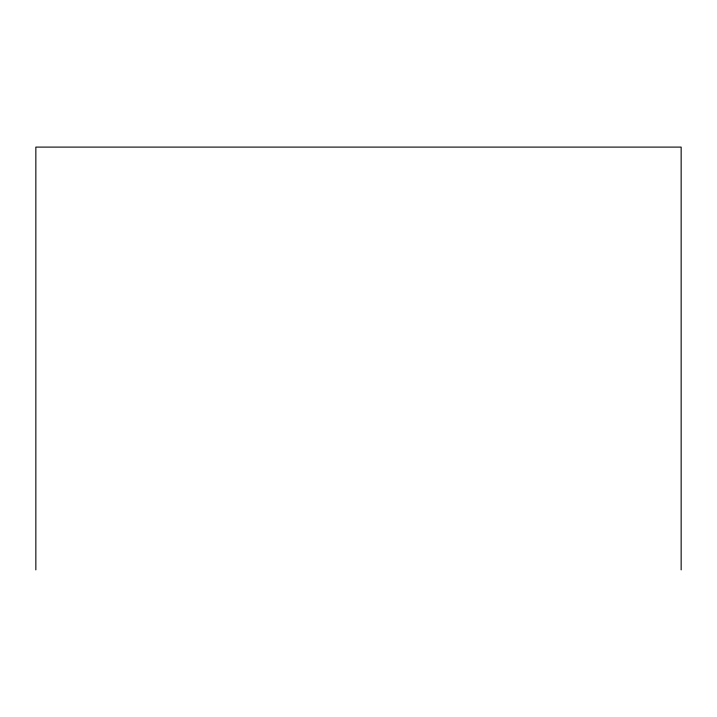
<?xml version="1.0" encoding="UTF-8"?>
<svg xmlns="http://www.w3.org/2000/svg" width="717" height="717" viewBox="0 0 717 717"><rect width="100%" height="100%" fill="white"/><g stroke="black" fill="none" stroke-linecap="round" stroke-linejoin="round"><path stroke-width="1.08" d="M681.15 569.898L681.15 147.102L35.85 147.102L35.85 569.898"/></g></svg>
